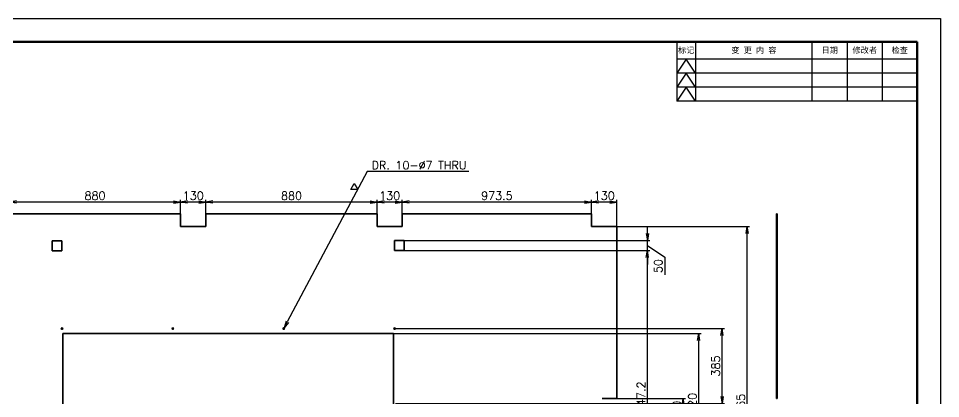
# Model space of a CAD drawing. Header units: millimetres. Extents: x -73083 to 81340, y -6859 to 6812.
# Drawn here: x 6687 to 11429, y -3765 to -1810 of the extents above; entities that cross this region are included whole.
import ezdxf

# ---------------------------------------------------------------- set-up
doc = ezdxf.new("R2010")
doc.units = ezdxf.units.MM
for name, pattern in [('AM_ISO02W050', [7.5, 6, -1.5]), ('CENTER-HOKUTO', [23, 20, -1, 1, -1]), ('DASHED', [15, 12, -3])]:
    doc.linetypes.add(name, pattern=pattern)
doc.layers.add('A3', color=7, linetype='Continuous', plot=False)
for name, color, linetype, lineweight in [('AM_HID', 1, 'AM_ISO02W050', 25), ('AM_VIS', 7, 'Continuous', 50), ('SOLID LINE', 7, 'Continuous', 30)]:
    doc.layers.add(name, color=color, linetype=linetype, lineweight=lineweight)
doc.layers.add('title_frame', color=7, linetype='Continuous')
doc.layers.add('word_dim', color=253, linetype='Continuous')
doc.styles.get("Standard").update_dxf_attribs({"font": 'romans.shx', "bigfont": 'bigfont.shx'})
doc.dimstyles.new('STANDARD1-12', dxfattribs={"dimscale": 12, "dimtxt": 3.5, "dimasz": 3, "dimexe": 1, "dimexo": 0, "dimgap": 1, "dimtad": 3, "dimdec": 1, "dimdsep": 46, "dimtxsty": 'Standard', "dimblk1": 'OPEN', "dimblk2": 'OPEN', "dimsah": 1, "dimcen": 0, "dimclrd": 256, "dimclre": 256, "dimclrt": 3, "dimadec": 0, "dimazin": 0, "dimtfac": 1, "dimtdec": 1, "dimtmove": 0, "dimatfit": 3, "dimldrblk": 'OPEN', "dimfxl": 0, "dimtolj": 1, "dimtzin": 0, "dimarcsym": 0})

# ---------------------------------------------------------------- blocks, each defined once
blk = doc.blocks.new('_Open')
at = {"color": 0, "lineweight": -2}
for p, q in [((-1, 0.17), (0, 0)), ((-1, -0.17), (0, 0)), ((0, 0), (-1, 0))]:
    blk.add_line(p, q, dxfattribs=at)
blk = doc.blocks.new('*D2397')
at = {"layer": 'DEFPOINTS', "color": 0, "linetype": 'Continuous', "ltscale": 2}
for p in [(9764.4, -3765.2), (10105.6, -3765.2), (9764.5, -3895.2)]:
    blk.add_point(p, dxfattribs=at)
at = {"layer": 'word_dim', "linetype": 'Continuous', "lineweight": -2, "ltscale": 2}
for p, q in [((9764.4, -3765.2), (10117.6, -3765.2)), ((10105.6, -3859.2), (10105.6, -3801.2)), ((9764.5, -3895.2), (10117.6, -3895.2))]:
    blk.add_line(p, q, dxfattribs=at)
at = {"layer": 'word_dim', "linetype": 'Continuous', "lineweight": -2, "ltscale": 2, "xscale": 36, "yscale": 36, "zscale": 36}
for p, rotation in [((10105.6, -3765.2), 90), ((10105.6, -3895.2), 270)]:
    blk.add_blockref('_Open', p, dxfattribs=dict(at, rotation=rotation))
at = {"layer": 'word_dim', "color": 3, "linetype": 'Continuous', "ltscale": 2, "insert": (10072.6, -3830.2), "char_height": 42, "attachment_point": 5, "rotation": 90}
blk.add_mtext('\\A1;130', dxfattribs=at)
blk = doc.blocks.new('*D2407')
at = {"layer": 'DEFPOINTS', "color": 0, "linetype": 'Continuous', "ltscale": 2}
for p in [(8615.9, -3430.2), (10185.6, -3430.2), (8616, -4150.2)]:
    blk.add_point(p, dxfattribs=at)
at = {"layer": 'word_dim', "linetype": 'Continuous', "lineweight": -2, "ltscale": 2}
for p, q in [((8615.9, -3430.2), (10197.6, -3430.2)), ((10185.6, -4114.2), (10185.6, -3466.2)), ((8616, -4150.2), (10197.6, -4150.2))]:
    blk.add_line(p, q, dxfattribs=at)
at = {"layer": 'word_dim', "linetype": 'Continuous', "lineweight": -2, "ltscale": 2, "xscale": 36, "yscale": 36, "zscale": 36}
for p, rotation in [((10185.6, -3430.2), 90), ((10185.6, -4150.2), 270)]:
    blk.add_blockref('_Open', p, dxfattribs=dict(at, rotation=rotation))
at = {"layer": 'word_dim', "color": 3, "linetype": 'Continuous', "ltscale": 2, "insert": (10152.6, -3790.2), "char_height": 42, "attachment_point": 5, "rotation": 90}
blk.add_mtext('\\A1;720', dxfattribs=at)
blk = doc.blocks.new('*D2409')
at = {"layer": 'DEFPOINTS', "color": 0, "linetype": 'Continuous', "ltscale": 2}
for p in [(8670.9, -3003), (9921.7, -3003), (8671, -4550.2)]:
    blk.add_point(p, dxfattribs=at)
at = {"layer": 'word_dim', "linetype": 'Continuous', "lineweight": -2, "ltscale": 2}
for p, q in [((8670.9, -3003), (9933.7, -3003)), ((9921.7, -4514.2), (9921.7, -3039)), ((8671, -4550.2), (9933.7, -4550.2))]:
    blk.add_line(p, q, dxfattribs=at)
at = {"layer": 'word_dim', "linetype": 'Continuous', "lineweight": -2, "ltscale": 2, "xscale": 36, "yscale": 36, "zscale": 36}
for p, rotation in [((9921.7, -3003), 90), ((9921.7, -4550.2), 270)]:
    blk.add_blockref('_Open', p, dxfattribs=dict(at, rotation=rotation))
at = {"layer": 'word_dim', "color": 3, "linetype": 'Continuous', "ltscale": 2, "insert": (9888.7, -3776.6), "char_height": 42, "attachment_point": 5, "rotation": 90}
blk.add_mtext('\\A1;1547.2', dxfattribs=at)
blk = doc.blocks.new('*D2410')
at = {"layer": 'DEFPOINTS', "color": 0, "linetype": 'Continuous', "ltscale": 2}
for p in [(8670.9, -2953), (9921.7, -2953), (8670.9, -3003)]:
    blk.add_point(p, dxfattribs=at)
at = {"layer": 'word_dim', "linetype": 'Continuous', "lineweight": -2, "ltscale": 2}
for p, q in [((9921.7, -2917), (9921.7, -2881)), ((8670.9, -2953), (9933.7, -2953)), ((9921.7, -3003), (9921.7, -2953)), ((9921.7, -3003), (9921.7, -2953)), ((9921.7, -2978), (10010.2, -3037.7)), ((8670.9, -3003), (9933.7, -3003)), ((9921.7, -3039), (9921.7, -3075)), ((10010.2, -3037.7), (10010.2, -3129.7))]:
    blk.add_line(p, q, dxfattribs=at)
at = {"layer": 'word_dim', "linetype": 'Continuous', "lineweight": -2, "ltscale": 2, "xscale": 36, "yscale": 36, "zscale": 36}
for p, rotation in [((9921.7, -2953), 270), ((9921.7, -3003), 90)]:
    blk.add_blockref('_Open', p, dxfattribs=dict(at, rotation=rotation))
at = {"layer": 'word_dim', "color": 3, "linetype": 'Continuous', "ltscale": 2, "insert": (9977.2, -3083.7), "char_height": 42, "attachment_point": 5, "rotation": 90}
blk.add_mtext('\\A1;50', dxfattribs=at)
blk = doc.blocks.new('*D2411')
at = {"layer": 'DEFPOINTS', "color": 0, "linetype": 'Continuous', "ltscale": 2}
for p in [(9764.4, -2880.2), (10434.8, -2880.2), (9764.5, -4745.2)]:
    blk.add_point(p, dxfattribs=at)
at = {"layer": 'word_dim', "linetype": 'Continuous', "lineweight": -2, "ltscale": 2}
for p, q in [((9764.4, -2880.2), (10446.8, -2880.2)), ((10434.8, -4709.2), (10434.8, -2916.2)), ((9764.5, -4745.2), (10446.8, -4745.2))]:
    blk.add_line(p, q, dxfattribs=at)
at = {"layer": 'word_dim', "linetype": 'Continuous', "lineweight": -2, "ltscale": 2, "xscale": 36, "yscale": 36, "zscale": 36}
for p, rotation in [((10434.8, -2880.2), 90), ((10434.8, -4745.2), 270)]:
    blk.add_blockref('_Open', p, dxfattribs=dict(at, rotation=rotation))
at = {"layer": 'word_dim', "color": 3, "linetype": 'Continuous', "ltscale": 2, "insert": (10401.8, -3812.7), "char_height": 42, "attachment_point": 5, "rotation": 90}
blk.add_mtext('\\A1;1865', dxfattribs=at)
blk = doc.blocks.new('*D2412')
at = {"layer": 'DEFPOINTS', "color": 0, "linetype": 'Continuous', "ltscale": 2}
for p in [(9634.4, -2755), (9634.4, -2815.2), (9764.4, -2880.2)]:
    blk.add_point(p, dxfattribs=at)
at = {"layer": 'word_dim', "linetype": 'Continuous', "lineweight": -2, "ltscale": 2}
for p, q in [((9634.4, -2815.2), (9634.4, -2743)), ((9764.4, -2880.2), (9764.4, -2743)), ((9728.4, -2755), (9670.4, -2755))]:
    blk.add_line(p, q, dxfattribs=at)
at = {"layer": 'word_dim', "linetype": 'Continuous', "lineweight": -2, "ltscale": 2, "xscale": 36, "yscale": 36, "zscale": 36, "rotation": 180}
blk.add_blockref('_Open', (9634.4, -2755), dxfattribs=at)
at = {"layer": 'word_dim', "linetype": 'Continuous', "lineweight": -2, "ltscale": 2, "xscale": 36, "yscale": 36, "zscale": 36}
blk.add_blockref('_Open', (9764.4, -2755), dxfattribs=at)
at = {"layer": 'word_dim', "color": 3, "linetype": 'Continuous', "ltscale": 2, "insert": (9699.4, -2722), "char_height": 42, "attachment_point": 5}
blk.add_mtext('\\A1;130', dxfattribs=at)
blk = doc.blocks.new('*D2413')
at = {"layer": 'DEFPOINTS', "color": 0, "linetype": 'Continuous', "ltscale": 2}
for p in [(8660.9, -2755), (8660.9, -2815.2), (9634.4, -2815.2)]:
    blk.add_point(p, dxfattribs=at)
at = {"layer": 'word_dim', "linetype": 'Continuous', "lineweight": -2, "ltscale": 2}
for p, q in [((8660.9, -2815.2), (8660.9, -2743)), ((9634.4, -2815.2), (9634.4, -2743)), ((9598.4, -2755), (8696.9, -2755))]:
    blk.add_line(p, q, dxfattribs=at)
at = {"layer": 'word_dim', "linetype": 'Continuous', "lineweight": -2, "ltscale": 2, "xscale": 36, "yscale": 36, "zscale": 36, "rotation": 180}
blk.add_blockref('_Open', (8660.9, -2755), dxfattribs=at)
at = {"layer": 'word_dim', "linetype": 'Continuous', "lineweight": -2, "ltscale": 2, "xscale": 36, "yscale": 36, "zscale": 36}
blk.add_blockref('_Open', (9634.4, -2755), dxfattribs=at)
at = {"layer": 'word_dim', "color": 3, "linetype": 'Continuous', "ltscale": 2, "insert": (9147.6, -2722), "char_height": 42, "attachment_point": 5}
blk.add_mtext('\\A1;973.5', dxfattribs=at)
blk = doc.blocks.new('*D2414')
at = {"layer": 'DEFPOINTS', "color": 0, "linetype": 'Continuous', "ltscale": 2}
for p in [(8530.9, -2755), (8530.9, -2815.3), (8660.9, -2815.2)]:
    blk.add_point(p, dxfattribs=at)
at = {"layer": 'word_dim', "linetype": 'Continuous', "lineweight": -2, "ltscale": 2}
for p, q in [((8530.9, -2815.3), (8530.9, -2743)), ((8660.9, -2815.2), (8660.9, -2743)), ((8624.9, -2755), (8566.9, -2755))]:
    blk.add_line(p, q, dxfattribs=at)
at = {"layer": 'word_dim', "linetype": 'Continuous', "lineweight": -2, "ltscale": 2, "xscale": 36, "yscale": 36, "zscale": 36, "rotation": 180}
blk.add_blockref('_Open', (8530.9, -2755), dxfattribs=at)
at = {"layer": 'word_dim', "linetype": 'Continuous', "lineweight": -2, "ltscale": 2, "xscale": 36, "yscale": 36, "zscale": 36}
blk.add_blockref('_Open', (8660.9, -2755), dxfattribs=at)
at = {"layer": 'word_dim', "color": 3, "linetype": 'Continuous', "ltscale": 2, "insert": (8595.9, -2722), "char_height": 42, "attachment_point": 5}
blk.add_mtext('\\A1;130', dxfattribs=at)
blk = doc.blocks.new('*D2415')
at = {"layer": 'DEFPOINTS', "color": 0, "linetype": 'Continuous', "ltscale": 2}
for p in [(7650.9, -2755), (7650.9, -2815.3), (8530.9, -2815.3)]:
    blk.add_point(p, dxfattribs=at)
at = {"layer": 'word_dim', "linetype": 'Continuous', "lineweight": -2, "ltscale": 2}
for p, q in [((7650.9, -2815.3), (7650.9, -2743)), ((8530.9, -2815.3), (8530.9, -2743)), ((8494.9, -2755), (7686.9, -2755))]:
    blk.add_line(p, q, dxfattribs=at)
at = {"layer": 'word_dim', "linetype": 'Continuous', "lineweight": -2, "ltscale": 2, "xscale": 36, "yscale": 36, "zscale": 36, "rotation": 180}
blk.add_blockref('_Open', (7650.9, -2755), dxfattribs=at)
at = {"layer": 'word_dim', "linetype": 'Continuous', "lineweight": -2, "ltscale": 2, "xscale": 36, "yscale": 36, "zscale": 36}
blk.add_blockref('_Open', (8530.9, -2755), dxfattribs=at)
at = {"layer": 'word_dim', "color": 3, "linetype": 'Continuous', "ltscale": 2, "insert": (8090.9, -2722), "char_height": 42, "attachment_point": 5}
blk.add_mtext('\\A1;880', dxfattribs=at)
blk = doc.blocks.new('*D2416')
at = {"layer": 'DEFPOINTS', "color": 0, "linetype": 'Continuous', "ltscale": 2}
for p in [(7520.9, -2755), (7520.9, -2815.3), (7650.9, -2815.3)]:
    blk.add_point(p, dxfattribs=at)
at = {"layer": 'word_dim', "linetype": 'Continuous', "lineweight": -2, "ltscale": 2}
for p, q in [((7520.9, -2815.3), (7520.9, -2743)), ((7650.9, -2815.3), (7650.9, -2743)), ((7614.9, -2755), (7556.9, -2755))]:
    blk.add_line(p, q, dxfattribs=at)
at = {"layer": 'word_dim', "linetype": 'Continuous', "lineweight": -2, "ltscale": 2, "xscale": 36, "yscale": 36, "zscale": 36, "rotation": 180}
blk.add_blockref('_Open', (7520.9, -2755), dxfattribs=at)
at = {"layer": 'word_dim', "linetype": 'Continuous', "lineweight": -2, "ltscale": 2, "xscale": 36, "yscale": 36, "zscale": 36}
blk.add_blockref('_Open', (7650.9, -2755), dxfattribs=at)
at = {"layer": 'word_dim', "color": 3, "linetype": 'Continuous', "ltscale": 2, "insert": (7585.9, -2722), "char_height": 42, "attachment_point": 5}
blk.add_mtext('\\A1;130', dxfattribs=at)
blk = doc.blocks.new('*D2417')
at = {"layer": 'DEFPOINTS', "color": 0, "linetype": 'Continuous', "ltscale": 2}
for p in [(6640.9, -2755), (6640.9, -2815.4), (7520.9, -2815.3)]:
    blk.add_point(p, dxfattribs=at)
at = {"layer": 'word_dim', "linetype": 'Continuous', "lineweight": -2, "ltscale": 2}
for p, q in [((6640.9, -2815.4), (6640.9, -2743)), ((7520.9, -2815.3), (7520.9, -2743)), ((7484.9, -2755), (6676.9, -2755))]:
    blk.add_line(p, q, dxfattribs=at)
at = {"layer": 'word_dim', "linetype": 'Continuous', "lineweight": -2, "ltscale": 2, "xscale": 36, "yscale": 36, "zscale": 36, "rotation": 180}
blk.add_blockref('_Open', (6640.9, -2755), dxfattribs=at)
at = {"layer": 'word_dim', "linetype": 'Continuous', "lineweight": -2, "ltscale": 2, "xscale": 36, "yscale": 36, "zscale": 36}
blk.add_blockref('_Open', (7520.9, -2755), dxfattribs=at)
at = {"layer": 'word_dim', "color": 3, "linetype": 'Continuous', "ltscale": 2, "insert": (7080.9, -2722), "char_height": 42, "attachment_point": 5}
blk.add_mtext('\\A1;880', dxfattribs=at)
blk = doc.blocks.new('*D2426')
at = {"layer": 'DEFPOINTS', "color": 0, "linetype": 'Continuous', "ltscale": 2}
for p in [(8625.3, -3405.2), (10305.6, -3405.2), (8625.3, -3790.2)]:
    blk.add_point(p, dxfattribs=at)
at = {"layer": 'word_dim', "linetype": 'Continuous', "lineweight": -2, "ltscale": 2}
for p, q in [((8625.3, -3405.2), (10317.6, -3405.2)), ((10305.6, -3754.2), (10305.6, -3441.2)), ((8625.3, -3790.2), (10317.6, -3790.2))]:
    blk.add_line(p, q, dxfattribs=at)
at = {"layer": 'word_dim', "linetype": 'Continuous', "lineweight": -2, "ltscale": 2, "xscale": 36, "yscale": 36, "zscale": 36}
for p, rotation in [((10305.6, -3405.2), 90), ((10305.6, -3790.2), 270)]:
    blk.add_blockref('_Open', p, dxfattribs=dict(at, rotation=rotation))
at = {"layer": 'word_dim', "color": 3, "linetype": 'Continuous', "ltscale": 2, "insert": (10272.6, -3597.7), "char_height": 42, "attachment_point": 5, "rotation": 90}
blk.add_mtext('\\A1;385', dxfattribs=at)
blk = doc.blocks.new('*D2427')
at = {"layer": 'DEFPOINTS', "color": 0, "linetype": 'Continuous', "ltscale": 2}
for p in [(8049.3, -3408.4), (8052.6, -3402.2)]:
    blk.add_point(p, dxfattribs=at)
at = {"layer": 'word_dim', "linetype": 'Continuous', "lineweight": -2, "ltscale": 2}
for p, q in [((8480.1, -2598.1), (8069.5, -3370.4)), ((9002.5, -2598.1), (8480.1, -2598.1))]:
    blk.add_line(p, q, dxfattribs=at)
at = {"layer": 'word_dim', "linetype": 'Continuous', "lineweight": -2, "ltscale": 2, "xscale": 36, "yscale": 36, "zscale": 36, "rotation": 241.9998276075614}
blk.add_blockref('_Open', (8052.6, -3402.2), dxfattribs=at)
at = {"layer": 'word_dim', "color": 3, "linetype": 'Continuous', "ltscale": 2, "insert": (8747.3, -2565.1), "char_height": 42, "attachment_point": 5}
blk.add_mtext('\\A1;DR. {\\Fromans,bigfont|c134;10}-∅7 THRU', dxfattribs=at)
blk = doc.blocks.new('shiage1')
at = {"layer": 'word_dim', "color": 3, "linetype": 'Continuous'}
for p, q in [((0, 0), (-1.44, 2.5)), ((-1.44, 2.5), (1.44, 2.5)), ((1.44, 2.5), (0, 0))]:
    blk.add_line(p, q, dxfattribs=at)

msp = doc.modelspace()

# ---------------------------------------------------------------- linework, layer by layer
at = {"layer": 'A3', "linetype": 'Continuous'}
msp.add_lwpolyline([(4300.85786, -1810.23226), (11428.85786, -1810.23226), (11428.85786, -6850.23226), (4300.85786, -6850.23226)], close=True, dxfattribs=at)
at = {"layer": 'AM_HID', "linetype": 'DASHED', "lineweight": 13, "ltscale": 0.000268555}
msp.add_line((10588.12353, -2880.24734), (10588.13427, -2880.24734), dxfattribs=at)
at = {"layer": 'AM_HID', "linetype": 'DASHED', "lineweight": 13, "ltscale": 0.075}
for p, q in [((10585.13403, -2953.01296), (10588.13403, -2953.01296)), ((10585.13403, -3003.01296), (10588.13403, -3003.01296)), ((10585.15234, -3005.36208), (10588.15234, -3005.36208)), ((10585.13452, -3401.74246), (10588.13452, -3401.74246)), ((10585.13452, -3408.74246), (10588.13452, -3408.74246)), ((10585.14062, -3401.78249), (10588.14062, -3401.78249)), ((10585.14062, -3408.78249), (10588.14062, -3408.78249)), ((10585.14648, -3401.82253), (10588.14648, -3401.82253)), ((10585.14648, -3408.82253), (10588.14648, -3408.82253)), ((10585.15234, -3401.86233), (10588.15234, -3401.86233)), ((10585.15234, -3408.86233), (10588.15234, -3408.86233)), ((10588.13476, -3430.24294), (10585.13476, -3430.24294))]:
    msp.add_line(p, q, dxfattribs=at)
at = {"layer": 'AM_HID', "linetype": 'DASHED', "lineweight": 13, "ltscale": 0.000469971}
msp.add_line((10588.13354, -2953.1365), (10588.15234, -2953.1365), dxfattribs=at)
at = {"layer": 'AM_VIS', "linetype": 'Continuous'}
for p, q in [((4600.85786, -1930.23226), (11308.85786, -1930.23226)), ((11308.85786, -1930.23226), (11308.85786, -6730.23226))]:
    msp.add_line(p, q, dxfattribs=at)
at = {"layer": 'AM_VIS', "lineweight": 35}
for p, q in [((7520.87738, -2815.32742), (6640.87738, -2815.38894)), ((7520.88195, -2880.32742), (7520.87738, -2815.32742)), ((8530.87744, -2815.25662), (7650.87738, -2815.31814)), ((7650.87738, -2815.31814), (7650.88192, -2880.31814)), ((8530.88183, -2880.25662), (8530.87744, -2815.25662)), ((9634.37744, -2815.17922), (8660.87744, -2815.24734)), ((8660.87744, -2815.24734), (8660.88183, -2880.24734)), ((9634.38208, -2880.17922), (9634.37744, -2815.17922)), ((10585.12402, -2880.17922), (10585.12402, -2815.17922)), ((10588.12402, -2880.17922), (10588.12402, -2815.17922)), ((7520.88195, -2880.32742), (7650.88192, -2880.31814)), ((8530.88183, -2880.25662), (8660.88183, -2880.24734)), ((9634.38208, -2880.17922), (9764.38208, -2880.16995)), ((9764.44409, -3765.16995), (9764.38208, -2880.16995)), ((10585.1228, -3765.16995), (10585.1228, -2880.16995)), ((10588.1228, -3765.16995), (10588.1228, -2880.16995)), ((6910.87109, -2953.1365), (6860.87109, -2953.13992)), ((6860.87475, -3005.3655), (6860.87109, -2953.13992)), ((6910.87109, -2953.1365), (6910.87475, -3005.36208)), ((8670.88745, -2953.01296), (8620.88745, -2953.01663)), ((8620.89086, -3003.01663), (8620.88745, -2953.01663)), ((8670.88745, -2953.01296), (8670.89086, -3003.01296)), ((6860.87475, -3005.3655), (6910.87475, -3005.36208)), ((8620.89086, -3003.01663), (8670.89086, -3003.01296)), ((8615.92016, -3430.24294), (6915.92016, -3430.36208)), ((6915.97064, -4150.36208), (6915.92016, -3430.36208)), ((8615.92016, -3430.24294), (8615.9707, -4150.24282)), ((9764.44409, -3765.16995), (9689.44409, -3765.17532))]:
    msp.add_line(p, q, dxfattribs=at)
at = {"layer": 'AM_VIS', "lineweight": 35, "ltscale": 0.075}
for p, q in [((10585.12402, -2815.17922), (10588.12402, -2815.17922)), ((10585.1228, -2880.16995), (10588.1228, -2880.16995)), ((10585.1228, -3765.16995), (10588.1228, -3765.16995))]:
    msp.add_line(p, q, dxfattribs=at)
at = {"layer": 'AM_VIS', "color": 2, "linetype": 'CENTER-HOKUTO', "ltscale": 2}
for p, q in [((6906.54342, -3405.36233), (6915.29342, -3405.36233)), ((6910.91842, -3409.73733), (6910.91842, -3400.98733)), ((7476.54339, -3405.32253), (7485.29339, -3405.32253)), ((7480.91839, -3409.69753), (7480.91839, -3400.94753)), ((8046.54339, -3405.28249), (8055.29339, -3405.28249)), ((8050.91839, -3409.65749), (8050.91839, -3400.90749)), ((8616.54345, -3405.24246), (8625.29345, -3405.24246)), ((8620.91845, -3409.61746), (8620.91845, -3400.86746))]:
    msp.add_line(p, q, dxfattribs=at)
at = {"layer": 'AM_VIS', "lineweight": 35}
for centre in [(6910.91842, -3405.36233), (7480.91839, -3405.32253), (8050.91839, -3405.28249), (8620.91845, -3405.24246)]:
    msp.add_circle(centre, 3.5, dxfattribs=at)
at = {"layer": 'title_frame', "linetype": 'Continuous'}
for p, q in [((10072.85786, -1930.23226), (10072.85786, -2236.23226)), ((10168.85786, -1930.23226), (10168.85786, -2236.23226)), ((10768.85786, -2236.23226), (10768.85786, -1930.23226)), ((10948.85786, -1930.23226), (10948.85786, -2236.23226)), ((11128.85786, -1930.23226), (11128.85786, -2236.23226)), ((11308.85786, -2020.23226), (10072.85786, -2020.23226)), ((10120.85786, -2020.23226), (10072.85786, -2092.23226)), ((10168.85786, -2092.23226), (10120.85786, -2020.23226)), ((11308.85786, -2092.23226), (10072.85786, -2092.23226)), ((10120.85786, -2092.23226), (10072.85786, -2164.23226)), ((10168.85786, -2164.23226), (10120.85786, -2092.23226)), ((11308.85786, -2164.23226), (10072.85786, -2164.23226)), ((10120.85786, -2164.23226), (10072.85786, -2236.23226)), ((10168.85786, -2236.23226), (10120.85786, -2164.23226)), ((11308.85786, -2236.23226), (10072.85786, -2236.23226))]:
    msp.add_line(p, q, dxfattribs=at)

# ---------------------------------------------------------------- block references
at = {"layer": 'word_dim', "color": 3, "linetype": 'Continuous', "ltscale": 2, "xscale": 12.00000000000034, "yscale": 12, "zscale": 12, "rotation": 61.99982760756402}
msp.add_blockref('shiage1', (8431.61399, -2689.30341), dxfattribs=at)

# ---------------------------------------------------------------- texts
at = {"layer": 'SOLID LINE', "ltscale": 0.5, "char_height": 30, "attachment_point": 5}
for s, insert, width in [('\\pt180;{\\fSimHei|b0|i0|c134|p2;\\C3;标记}', (10120.85786, -1975.23226), 96), ('\\pt180;{\\fSimHei|b0|i0|c134|p2;\\C3;变 更 内 容}', (10468.85786, -1975.23226), 600), ('\\pt180;{\\fSimHei|b0|i0|c134|p2;\\C3;日期}', (10858.85786, -1975.23226), 180), ('\\pt180;{\\fSimHei|b0|i0|c134|p2;\\C3;修改者}', (11038.85786, -1975.23226), 180), ('\\pt180;{\\fSimHei|b0|i0|c134|p2;\\C3;检查}', (11218.85786, -1975.23226), 180)]:
    msp.add_mtext(s, dxfattribs=dict(at, insert=insert, width=width))

# ---------------------------------------------------------------- dimensions: what is measured, and where the dimension line sits
at = {"layer": 'word_dim', "linetype": 'Continuous', "ltscale": 2}
dim = msp.add_diameter_dim_2p(p1=(8049.27523, -3408.37281), p2=(8052.56155, -3402.19218), text='DR. {\\Fromans,bigfont|c134;10}-<> THRU', dimstyle='STANDARD1-12', override={"dimtoh": 1, "dimtofl": 0}, dxfattribs=at)
dim.commit()
dim.dimension.update_dxf_attribs({"geometry": '*D2427', "text_midpoint": (8747.31776, -2598.08174), "dimtype": 163})
for base, p1, p2, picture, middle in [((6640.87738, -2754.98776), (7520.87738, -2815.32729), (6640.87738, -2815.38894), '*D2417', (7080.87738, -2721.98776)), ((7520.87738, -2754.98776), (7650.87738, -2815.31814), (7520.87738, -2815.32729), '*D2416', (7585.87738, -2721.98776)), ((7650.87738, -2754.98776), (8530.87744, -2815.25662), (7650.87738, -2815.31814), '*D2415', (8090.87741, -2721.98776)), ((8530.87744, -2754.98776), (8660.87744, -2815.24504), (8530.87744, -2815.25383), '*D2414', (8595.87744, -2721.98776)), ((8660.87744, -2754.98776), (9634.37744, -2815.17922), (8660.87744, -2815.24504), '*D2413', (9147.62744, -2721.98776)), ((9634.37744, -2754.98776), (9764.38208, -2880.16995), (9634.37744, -2815.17922), '*D2412', (9699.37976, -2721.98776))]:
    dim = msp.add_linear_dim(base=base, p1=p1, p2=p2, dimstyle='STANDARD1-12', dxfattribs=at)
    dim.commit()
    dim.dimension.update_dxf_attribs({"geometry": picture, "text_midpoint": middle})
dim = msp.add_linear_dim(base=(9921.67757, -2953.01296), p1=(8670.89086, -3003.01296), p2=(8670.88745, -2953.01296), angle=90, dimstyle='STANDARD1-12', override={"dimtmove": 1}, dxfattribs=at)
dim.commit()
dim.dimension.update_dxf_attribs({"geometry": '*D2410', "text_midpoint": (10010.20418, -3049.72333), "dimtype": 160})
for base, p1, p2, picture, middle in [((10434.83298, -2880.16995), (9764.51269, -4745.17007), (9764.38208, -2880.16995), '*D2411', (10401.83298, -3812.67001)), ((9921.67757, -3003.01296), (8670.99951, -4550.23879), (8670.89086, -3003.01296), '*D2409', (9888.67757, -3776.62588)), ((10305.59606, -3405.24246), (8625.34741, -3790.24246), (8625.34741, -3405.24246), '*D2426', (10272.59606, -3597.74246)), ((10185.5612, -3430.24294), (8615.9707, -4150.24282), (8615.92024, -3430.24294), '*D2407', (10152.5612, -3790.24288)), ((10105.61613, -3765.16995), (9764.45312, -3895.16995), (9764.44409, -3765.16995), '*D2397', (10072.61613, -3830.16995))]:
    dim = msp.add_linear_dim(base=base, p1=p1, p2=p2, angle=90, dimstyle='STANDARD1-12', dxfattribs=at)
    dim.commit()
    dim.dimension.update_dxf_attribs({"geometry": picture, "text_midpoint": middle})

doc.saveas('drawing.dxf')
